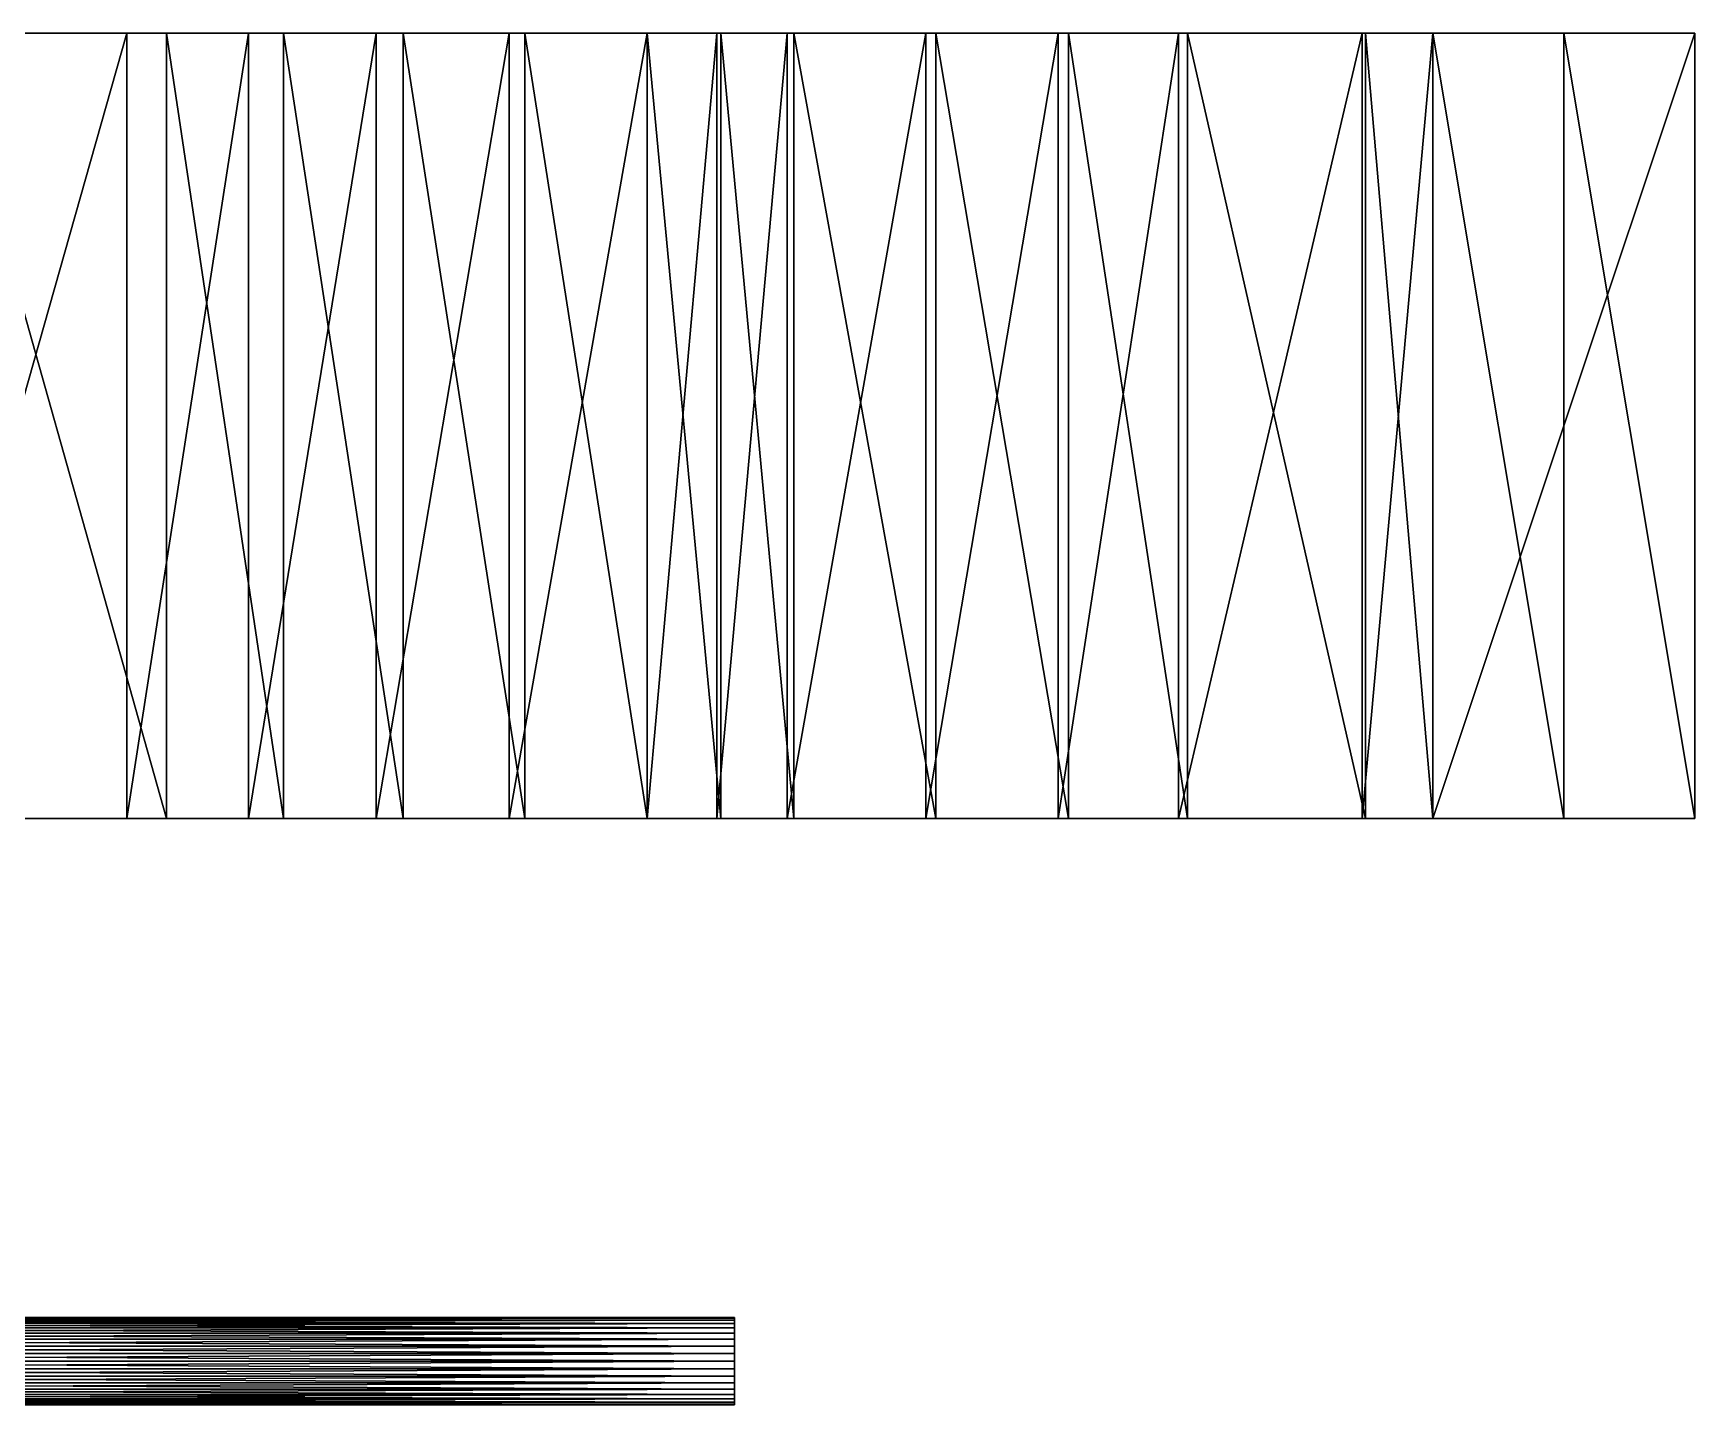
# Model space of a CAD drawing. Header units: metres. Extents: x -1.08 to 1.08, y -0.87 to 1.76.
# Drawn here: x 0.319 to 1.08, y 1.127 to 1.756 of the extents above; entities that cross this region are included whole.
import ezdxf

# ---------------------------------------------------------------- set-up
doc = ezdxf.new("R2010")
doc.units = ezdxf.units.M

msp = doc.modelspace()

# ---------------------------------------------------------------- linework, layer by layer
at = {"layer": 'Cylinder 6'}
for points in [[(0, 1.16737, -0.531), (0.64, 1.16706, -0.52753), (0, 1.16706, -0.52753)], [(0, 1.16737, -0.531), (0.64, 1.16737, -0.531), (0.64, 1.16706, -0.52753)], [(0, 1.16706, -0.53447), (0.64, 1.16737, -0.531), (0, 1.16737, -0.531)], [(0, 1.16706, -0.53447), (0.64, 1.16706, -0.53447), (0.64, 1.16737, -0.531)], [(0, 1.16706, -0.52753), (0.64, 1.16616, -0.52416), (0, 1.16616, -0.52416)], [(0, 1.16706, -0.52753), (0.64, 1.16706, -0.52753), (0.64, 1.16616, -0.52416)], [(0, 1.16616, -0.53784), (0.64, 1.16706, -0.53447), (0, 1.16706, -0.53447)], [(0, 1.16616, -0.53784), (0.64, 1.16616, -0.53784), (0.64, 1.16706, -0.53447)], [(0, 1.16616, -0.52416), (0.64, 1.16469, -0.521), (0, 1.16469, -0.521)], [(0, 1.16616, -0.52416), (0.64, 1.16616, -0.52416), (0.64, 1.16469, -0.521)], [(0, 1.16469, -0.541), (0.64, 1.16616, -0.53784), (0, 1.16616, -0.53784)], [(0, 1.16469, -0.541), (0.64, 1.16469, -0.541), (0.64, 1.16616, -0.53784)], [(0.64, 1.16737, -0.531), (0.64, 1.16706, -0.52753), (0.64, 1.16706, -0.52753)], [(0.64, 1.16737, -0.531), (0.64, 1.16737, -0.531), (0.64, 1.16706, -0.52753)], [(0.64, 1.16737, -0.531), (0.64, 1.14737, -0.531), (0.64, 1.16706, -0.52753)], [(0.64, 1.16737, -0.531), (0.64, 1.14737, -0.531), (0.64, 1.14737, -0.531)], [(0.64, 1.16706, -0.53447), (0.64, 1.16737, -0.531), (0.64, 1.16737, -0.531)], [(0.64, 1.16706, -0.53447), (0.64, 1.16706, -0.53447), (0.64, 1.16737, -0.531)], [(0.64, 1.16706, -0.53447), (0.64, 1.14737, -0.531), (0.64, 1.16737, -0.531)], [(0.64, 1.16706, -0.52753), (0.64, 1.16616, -0.52416), (0.64, 1.16616, -0.52416)], [(0.64, 1.16706, -0.52753), (0.64, 1.16706, -0.52753), (0.64, 1.16616, -0.52416)], [(0.64, 1.16706, -0.52753), (0.64, 1.14737, -0.531), (0.64, 1.16616, -0.52416)], [(0.64, 1.16706, -0.52753), (0.64, 1.14737, -0.531), (0.64, 1.14737, -0.531)], [(0.64, 1.16706, -0.53447), (0.64, 1.14737, -0.531), (0.64, 1.14737, -0.531)], [(0.64, 1.16616, -0.53784), (0.64, 1.16706, -0.53447), (0.64, 1.16706, -0.53447)], [(0.64, 1.16616, -0.53784), (0.64, 1.16616, -0.53784), (0.64, 1.16706, -0.53447)], [(0.64, 1.16616, -0.53784), (0.64, 1.14737, -0.531), (0.64, 1.16706, -0.53447)], [(0.64, 1.16616, -0.52416), (0.64, 1.16469, -0.521), (0.64, 1.16469, -0.521)], [(0.64, 1.16616, -0.52416), (0.64, 1.16616, -0.52416), (0.64, 1.16469, -0.521)], [(0.64, 1.16616, -0.52416), (0.64, 1.14737, -0.531), (0.64, 1.16469, -0.521)], [(0.64, 1.16616, -0.52416), (0.64, 1.14737, -0.531), (0.64, 1.14737, -0.531)], [(0.64, 1.16616, -0.53784), (0.64, 1.14737, -0.531), (0.64, 1.14737, -0.531)], [(0.64, 1.16469, -0.541), (0.64, 1.16616, -0.53784), (0.64, 1.16616, -0.53784)], [(0.64, 1.16469, -0.541), (0.64, 1.16469, -0.541), (0.64, 1.16616, -0.53784)], [(0.64, 1.16469, -0.541), (0.64, 1.14737, -0.531), (0.64, 1.16616, -0.53784)], [(0, 1.16469, -0.521), (0.64, 1.16269, -0.51814), (0, 1.16269, -0.51814)], [(0, 1.16469, -0.521), (0.64, 1.16469, -0.521), (0.64, 1.16269, -0.51814)], [(0, 1.16269, -0.54386), (0.64, 1.16469, -0.541), (0, 1.16469, -0.541)], [(0, 1.16269, -0.54386), (0.64, 1.16269, -0.54386), (0.64, 1.16469, -0.541)], [(0, 1.16269, -0.51814), (0.64, 1.16022, -0.51568), (0, 1.16022, -0.51568)], [(0, 1.16269, -0.51814), (0.64, 1.16269, -0.51814), (0.64, 1.16022, -0.51568)], [(0, 1.16022, -0.54632), (0.64, 1.16269, -0.54386), (0, 1.16269, -0.54386)], [(0, 1.16022, -0.54632), (0.64, 1.16022, -0.54632), (0.64, 1.16269, -0.54386)], [(0, 1.16022, -0.51568), (0.64, 1.15737, -0.51368), (0, 1.15737, -0.51368)], [(0, 1.16022, -0.51568), (0.64, 1.16022, -0.51568), (0.64, 1.15737, -0.51368)], [(0, 1.15737, -0.54832), (0.64, 1.16022, -0.54632), (0, 1.16022, -0.54632)], [(0, 1.15737, -0.54832), (0.64, 1.15737, -0.54832), (0.64, 1.16022, -0.54632)], [(0, 1.15737, -0.51368), (0.64, 1.15421, -0.51221), (0, 1.15421, -0.51221)], [(0, 1.15737, -0.51368), (0.64, 1.15737, -0.51368), (0.64, 1.15421, -0.51221)], [(0, 1.15421, -0.54979), (0.64, 1.15737, -0.54832), (0, 1.15737, -0.54832)], [(0, 1.15421, -0.54979), (0.64, 1.15421, -0.54979), (0.64, 1.15737, -0.54832)], [(0.64, 1.16469, -0.521), (0.64, 1.16269, -0.51814), (0.64, 1.16269, -0.51814)], [(0.64, 1.16469, -0.521), (0.64, 1.16469, -0.521), (0.64, 1.16269, -0.51814)], [(0.64, 1.16469, -0.521), (0.64, 1.14737, -0.531), (0.64, 1.16269, -0.51814)], [(0.64, 1.16469, -0.521), (0.64, 1.14737, -0.531), (0.64, 1.14737, -0.531)], [(0.64, 1.16469, -0.541), (0.64, 1.14737, -0.531), (0.64, 1.14737, -0.531)], [(0.64, 1.16269, -0.54386), (0.64, 1.16469, -0.541), (0.64, 1.16469, -0.541)], [(0.64, 1.16269, -0.54386), (0.64, 1.16269, -0.54386), (0.64, 1.16469, -0.541)], [(0.64, 1.16269, -0.54386), (0.64, 1.14737, -0.531), (0.64, 1.16469, -0.541)], [(0.64, 1.16269, -0.51814), (0.64, 1.16022, -0.51568), (0.64, 1.16022, -0.51568)], [(0.64, 1.16269, -0.51814), (0.64, 1.16269, -0.51814), (0.64, 1.16022, -0.51568)], [(0.64, 1.16269, -0.51814), (0.64, 1.14737, -0.531), (0.64, 1.16022, -0.51568)], [(0.64, 1.16269, -0.51814), (0.64, 1.14737, -0.531), (0.64, 1.14737, -0.531)], [(0.64, 1.16269, -0.54386), (0.64, 1.14737, -0.531), (0.64, 1.14737, -0.531)], [(0.64, 1.16022, -0.54632), (0.64, 1.16269, -0.54386), (0.64, 1.16269, -0.54386)], [(0.64, 1.16022, -0.54632), (0.64, 1.16022, -0.54632), (0.64, 1.16269, -0.54386)], [(0.64, 1.16022, -0.54632), (0.64, 1.14737, -0.531), (0.64, 1.16269, -0.54386)], [(0.64, 1.16022, -0.51568), (0.64, 1.15737, -0.51368), (0.64, 1.15737, -0.51368)], [(0.64, 1.16022, -0.51568), (0.64, 1.16022, -0.51568), (0.64, 1.15737, -0.51368)], [(0.64, 1.16022, -0.51568), (0.64, 1.14737, -0.531), (0.64, 1.15737, -0.51368)], [(0.64, 1.16022, -0.51568), (0.64, 1.14737, -0.531), (0.64, 1.14737, -0.531)], [(0.64, 1.16022, -0.54632), (0.64, 1.14737, -0.531), (0.64, 1.14737, -0.531)], [(0.64, 1.15737, -0.54832), (0.64, 1.16022, -0.54632), (0.64, 1.16022, -0.54632)], [(0.64, 1.15737, -0.54832), (0.64, 1.15737, -0.54832), (0.64, 1.16022, -0.54632)], [(0.64, 1.15737, -0.54832), (0.64, 1.14737, -0.531), (0.64, 1.16022, -0.54632)], [(0.64, 1.15737, -0.51368), (0.64, 1.15421, -0.51221), (0.64, 1.15421, -0.51221)], [(0.64, 1.15737, -0.51368), (0.64, 1.15737, -0.51368), (0.64, 1.15421, -0.51221)], [(0.64, 1.15737, -0.51368), (0.64, 1.14737, -0.531), (0.64, 1.15421, -0.51221)], [(0.64, 1.15737, -0.51368), (0.64, 1.14737, -0.531), (0.64, 1.14737, -0.531)], [(0.64, 1.15737, -0.54832), (0.64, 1.14737, -0.531), (0.64, 1.14737, -0.531)], [(0.64, 1.15421, -0.54979), (0.64, 1.15737, -0.54832), (0.64, 1.15737, -0.54832)], [(0.64, 1.15421, -0.54979), (0.64, 1.15421, -0.54979), (0.64, 1.15737, -0.54832)], [(0.64, 1.15421, -0.54979), (0.64, 1.14737, -0.531), (0.64, 1.15737, -0.54832)], [(0, 1.15421, -0.51221), (0.64, 1.15084, -0.5113), (0, 1.15084, -0.5113)], [(0, 1.15421, -0.51221), (0.64, 1.15421, -0.51221), (0.64, 1.15084, -0.5113)], [(0, 1.15084, -0.5507), (0.64, 1.15421, -0.54979), (0, 1.15421, -0.54979)], [(0, 1.15084, -0.5507), (0.64, 1.15084, -0.5507), (0.64, 1.15421, -0.54979)], [(0, 1.15084, -0.5113), (0.64, 1.14737, -0.511), (0, 1.14737, -0.511)], [(0, 1.15084, -0.5113), (0.64, 1.15084, -0.5113), (0.64, 1.14737, -0.511)], [(0, 1.14737, -0.551), (0.64, 1.15084, -0.5507), (0, 1.15084, -0.5507)], [(0, 1.14737, -0.551), (0.64, 1.14737, -0.551), (0.64, 1.15084, -0.5507)], [(0.64, 1.15421, -0.51221), (0.64, 1.15084, -0.5113), (0.64, 1.15084, -0.5113)], [(0.64, 1.15421, -0.51221), (0.64, 1.15421, -0.51221), (0.64, 1.15084, -0.5113)], [(0.64, 1.15421, -0.51221), (0.64, 1.14737, -0.531), (0.64, 1.15084, -0.5113)], [(0.64, 1.15421, -0.51221), (0.64, 1.14737, -0.531), (0.64, 1.14737, -0.531)], [(0.64, 1.15421, -0.54979), (0.64, 1.14737, -0.531), (0.64, 1.14737, -0.531)], [(0.64, 1.15084, -0.5507), (0.64, 1.15421, -0.54979), (0.64, 1.15421, -0.54979)], [(0.64, 1.15084, -0.5507), (0.64, 1.15084, -0.5507), (0.64, 1.15421, -0.54979)], [(0.64, 1.15084, -0.5507), (0.64, 1.14737, -0.531), (0.64, 1.15421, -0.54979)], [(0.64, 1.15084, -0.5113), (0.64, 1.14737, -0.511), (0.64, 1.14737, -0.511)], [(0.64, 1.15084, -0.5113), (0.64, 1.15084, -0.5113), (0.64, 1.14737, -0.511)], [(0.64, 1.15084, -0.5113), (0.64, 1.14737, -0.531), (0.64, 1.14737, -0.511)], [(0.64, 1.15084, -0.5113), (0.64, 1.14737, -0.531), (0.64, 1.14737, -0.531)], [(0.64, 1.15084, -0.5507), (0.64, 1.14737, -0.531), (0.64, 1.14737, -0.531)], [(0.64, 1.14737, -0.551), (0.64, 1.15084, -0.5507), (0.64, 1.15084, -0.5507)], [(0.64, 1.14737, -0.551), (0.64, 1.14737, -0.551), (0.64, 1.15084, -0.5507)], [(0.64, 1.14737, -0.551), (0.64, 1.14737, -0.531), (0.64, 1.15084, -0.5507)], [(0, 1.1439, -0.5507), (0.64, 1.14737, -0.551), (0, 1.14737, -0.551)], [(0, 1.1439, -0.5507), (0.64, 1.1439, -0.5507), (0.64, 1.14737, -0.551)], [(0, 1.14737, -0.511), (0.64, 1.1439, -0.5113), (0, 1.1439, -0.5113)], [(0, 1.14737, -0.511), (0.64, 1.14737, -0.511), (0.64, 1.1439, -0.5113)], [(0, 1.14053, -0.54979), (0.64, 1.1439, -0.5507), (0, 1.1439, -0.5507)], [(0, 1.14053, -0.54979), (0.64, 1.14053, -0.54979), (0.64, 1.1439, -0.5507)], [(0, 1.1439, -0.5113), (0.64, 1.14053, -0.51221), (0, 1.14053, -0.51221)], [(0, 1.1439, -0.5113), (0.64, 1.1439, -0.5113), (0.64, 1.14053, -0.51221)], [(0.64, 1.1439, -0.5507), (0.64, 1.14737, -0.551), (0.64, 1.14737, -0.551)], [(0.64, 1.1439, -0.5507), (0.64, 1.1439, -0.5507), (0.64, 1.14737, -0.551)], [(0.64, 1.1439, -0.5507), (0.64, 1.14737, -0.531), (0.64, 1.14737, -0.551)], [(0.64, 1.1439, -0.5507), (0.64, 1.14737, -0.531), (0.64, 1.14737, -0.531)], [(0.64, 1.14053, -0.54979), (0.64, 1.14737, -0.531), (0.64, 1.1439, -0.5507)], [(0.64, 1.14053, -0.54979), (0.64, 1.14737, -0.531), (0.64, 1.14737, -0.531)], [(0.64, 1.13737, -0.54832), (0.64, 1.14737, -0.531), (0.64, 1.14053, -0.54979)], [(0.64, 1.13737, -0.54832), (0.64, 1.14737, -0.531), (0.64, 1.14737, -0.531)], [(0.64, 1.13451, -0.54632), (0.64, 1.14737, -0.531), (0.64, 1.13737, -0.54832)], [(0.64, 1.13451, -0.54632), (0.64, 1.14737, -0.531), (0.64, 1.14737, -0.531)], [(0.64, 1.13205, -0.54386), (0.64, 1.14737, -0.531), (0.64, 1.13451, -0.54632)], [(0.64, 1.13205, -0.54386), (0.64, 1.14737, -0.531), (0.64, 1.14737, -0.531)], [(0.64, 1.13005, -0.541), (0.64, 1.14737, -0.531), (0.64, 1.13205, -0.54386)], [(0.64, 1.13005, -0.541), (0.64, 1.14737, -0.531), (0.64, 1.14737, -0.531)], [(0.64, 1.12857, -0.53784), (0.64, 1.14737, -0.531), (0.64, 1.13005, -0.541)], [(0.64, 1.12857, -0.53784), (0.64, 1.14737, -0.531), (0.64, 1.14737, -0.531)], [(0.64, 1.12767, -0.53447), (0.64, 1.14737, -0.531), (0.64, 1.12857, -0.53784)], [(0.64, 1.12767, -0.53447), (0.64, 1.14737, -0.531), (0.64, 1.14737, -0.531)], [(0.64, 1.12737, -0.531), (0.64, 1.14737, -0.531), (0.64, 1.12767, -0.53447)], [(0.64, 1.12737, -0.531), (0.64, 1.14737, -0.531), (0.64, 1.14737, -0.531)], [(0.64, 1.12767, -0.52753), (0.64, 1.14737, -0.531), (0.64, 1.12737, -0.531)], [(0.64, 1.12767, -0.52753), (0.64, 1.14737, -0.531), (0.64, 1.14737, -0.531)], [(0.64, 1.12857, -0.52416), (0.64, 1.14737, -0.531), (0.64, 1.12767, -0.52753)], [(0.64, 1.12857, -0.52416), (0.64, 1.14737, -0.531), (0.64, 1.14737, -0.531)], [(0.64, 1.13005, -0.521), (0.64, 1.14737, -0.531), (0.64, 1.12857, -0.52416)], [(0.64, 1.13005, -0.521), (0.64, 1.14737, -0.531), (0.64, 1.14737, -0.531)], [(0.64, 1.13205, -0.51814), (0.64, 1.14737, -0.531), (0.64, 1.13005, -0.521)], [(0.64, 1.13205, -0.51814), (0.64, 1.14737, -0.531), (0.64, 1.14737, -0.531)], [(0.64, 1.13451, -0.51568), (0.64, 1.14737, -0.531), (0.64, 1.13205, -0.51814)], [(0.64, 1.13451, -0.51568), (0.64, 1.14737, -0.531), (0.64, 1.14737, -0.531)], [(0.64, 1.13737, -0.51368), (0.64, 1.14737, -0.531), (0.64, 1.13451, -0.51568)], [(0.64, 1.13737, -0.51368), (0.64, 1.14737, -0.531), (0.64, 1.14737, -0.531)], [(0.64, 1.14053, -0.51221), (0.64, 1.14737, -0.531), (0.64, 1.13737, -0.51368)], [(0.64, 1.14053, -0.51221), (0.64, 1.14737, -0.531), (0.64, 1.14737, -0.531)], [(0.64, 1.1439, -0.5113), (0.64, 1.14737, -0.531), (0.64, 1.14053, -0.51221)], [(0.64, 1.1439, -0.5113), (0.64, 1.14737, -0.531), (0.64, 1.14737, -0.531)], [(0.64, 1.14737, -0.511), (0.64, 1.1439, -0.5113), (0.64, 1.1439, -0.5113)], [(0.64, 1.14737, -0.511), (0.64, 1.14737, -0.511), (0.64, 1.1439, -0.5113)], [(0.64, 1.14737, -0.511), (0.64, 1.14737, -0.531), (0.64, 1.1439, -0.5113)], [(0.64, 1.14737, -0.511), (0.64, 1.14737, -0.531), (0.64, 1.14737, -0.531)], [(0.64, 1.14737, -0.551), (0.64, 1.14737, -0.531), (0.64, 1.14737, -0.531)], [(0.64, 1.14053, -0.54979), (0.64, 1.1439, -0.5507), (0.64, 1.1439, -0.5507)], [(0.64, 1.14053, -0.54979), (0.64, 1.14053, -0.54979), (0.64, 1.1439, -0.5507)], [(0.64, 1.1439, -0.5113), (0.64, 1.14053, -0.51221), (0.64, 1.14053, -0.51221)], [(0.64, 1.1439, -0.5113), (0.64, 1.1439, -0.5113), (0.64, 1.14053, -0.51221)], [(0, 1.13737, -0.54832), (0.64, 1.14053, -0.54979), (0, 1.14053, -0.54979)], [(0, 1.13737, -0.54832), (0.64, 1.13737, -0.54832), (0.64, 1.14053, -0.54979)], [(0, 1.14053, -0.51221), (0.64, 1.13737, -0.51368), (0, 1.13737, -0.51368)], [(0, 1.14053, -0.51221), (0.64, 1.14053, -0.51221), (0.64, 1.13737, -0.51368)], [(0, 1.13451, -0.54632), (0.64, 1.13737, -0.54832), (0, 1.13737, -0.54832)], [(0, 1.13451, -0.54632), (0.64, 1.13451, -0.54632), (0.64, 1.13737, -0.54832)], [(0, 1.13737, -0.51368), (0.64, 1.13451, -0.51568), (0, 1.13451, -0.51568)], [(0, 1.13737, -0.51368), (0.64, 1.13737, -0.51368), (0.64, 1.13451, -0.51568)], [(0, 1.13205, -0.54386), (0.64, 1.13451, -0.54632), (0, 1.13451, -0.54632)], [(0, 1.13205, -0.54386), (0.64, 1.13205, -0.54386), (0.64, 1.13451, -0.54632)], [(0, 1.13451, -0.51568), (0.64, 1.13205, -0.51814), (0, 1.13205, -0.51814)], [(0, 1.13451, -0.51568), (0.64, 1.13451, -0.51568), (0.64, 1.13205, -0.51814)], [(0.64, 1.13737, -0.54832), (0.64, 1.14053, -0.54979), (0.64, 1.14053, -0.54979)], [(0.64, 1.13737, -0.54832), (0.64, 1.13737, -0.54832), (0.64, 1.14053, -0.54979)], [(0.64, 1.14053, -0.51221), (0.64, 1.13737, -0.51368), (0.64, 1.13737, -0.51368)], [(0.64, 1.14053, -0.51221), (0.64, 1.14053, -0.51221), (0.64, 1.13737, -0.51368)], [(0.64, 1.13451, -0.54632), (0.64, 1.13737, -0.54832), (0.64, 1.13737, -0.54832)], [(0.64, 1.13451, -0.54632), (0.64, 1.13451, -0.54632), (0.64, 1.13737, -0.54832)], [(0.64, 1.13737, -0.51368), (0.64, 1.13451, -0.51568), (0.64, 1.13451, -0.51568)], [(0.64, 1.13737, -0.51368), (0.64, 1.13737, -0.51368), (0.64, 1.13451, -0.51568)], [(0.64, 1.13205, -0.54386), (0.64, 1.13451, -0.54632), (0.64, 1.13451, -0.54632)], [(0.64, 1.13205, -0.54386), (0.64, 1.13205, -0.54386), (0.64, 1.13451, -0.54632)], [(0.64, 1.13451, -0.51568), (0.64, 1.13205, -0.51814), (0.64, 1.13205, -0.51814)], [(0.64, 1.13451, -0.51568), (0.64, 1.13451, -0.51568), (0.64, 1.13205, -0.51814)], [(0, 1.13005, -0.541), (0.64, 1.13205, -0.54386), (0, 1.13205, -0.54386)], [(0, 1.13005, -0.541), (0.64, 1.13005, -0.541), (0.64, 1.13205, -0.54386)], [(0, 1.13205, -0.51814), (0.64, 1.13005, -0.521), (0, 1.13005, -0.521)], [(0, 1.13205, -0.51814), (0.64, 1.13205, -0.51814), (0.64, 1.13005, -0.521)], [(0, 1.12857, -0.53784), (0.64, 1.13005, -0.541), (0, 1.13005, -0.541)], [(0, 1.12857, -0.53784), (0.64, 1.12857, -0.53784), (0.64, 1.13005, -0.541)], [(0, 1.13005, -0.521), (0.64, 1.12857, -0.52416), (0, 1.12857, -0.52416)], [(0, 1.13005, -0.521), (0.64, 1.13005, -0.521), (0.64, 1.12857, -0.52416)], [(0, 1.12767, -0.53447), (0.64, 1.12857, -0.53784), (0, 1.12857, -0.53784)], [(0, 1.12767, -0.53447), (0.64, 1.12767, -0.53447), (0.64, 1.12857, -0.53784)], [(0, 1.12857, -0.52416), (0.64, 1.12767, -0.52753), (0, 1.12767, -0.52753)], [(0, 1.12857, -0.52416), (0.64, 1.12857, -0.52416), (0.64, 1.12767, -0.52753)], [(0, 1.12737, -0.531), (0.64, 1.12767, -0.53447), (0, 1.12767, -0.53447)], [(0, 1.12737, -0.531), (0.64, 1.12737, -0.531), (0.64, 1.12767, -0.53447)], [(0, 1.12767, -0.52753), (0.64, 1.12737, -0.531), (0, 1.12737, -0.531)], [(0, 1.12767, -0.52753), (0.64, 1.12767, -0.52753), (0.64, 1.12737, -0.531)], [(0.64, 1.13005, -0.541), (0.64, 1.13205, -0.54386), (0.64, 1.13205, -0.54386)], [(0.64, 1.13005, -0.541), (0.64, 1.13005, -0.541), (0.64, 1.13205, -0.54386)], [(0.64, 1.13205, -0.51814), (0.64, 1.13005, -0.521), (0.64, 1.13005, -0.521)], [(0.64, 1.13205, -0.51814), (0.64, 1.13205, -0.51814), (0.64, 1.13005, -0.521)], [(0.64, 1.12857, -0.53784), (0.64, 1.13005, -0.541), (0.64, 1.13005, -0.541)], [(0.64, 1.12857, -0.53784), (0.64, 1.12857, -0.53784), (0.64, 1.13005, -0.541)], [(0.64, 1.13005, -0.521), (0.64, 1.12857, -0.52416), (0.64, 1.12857, -0.52416)], [(0.64, 1.13005, -0.521), (0.64, 1.13005, -0.521), (0.64, 1.12857, -0.52416)], [(0.64, 1.12767, -0.53447), (0.64, 1.12857, -0.53784), (0.64, 1.12857, -0.53784)], [(0.64, 1.12767, -0.53447), (0.64, 1.12767, -0.53447), (0.64, 1.12857, -0.53784)], [(0.64, 1.12857, -0.52416), (0.64, 1.12767, -0.52753), (0.64, 1.12767, -0.52753)], [(0.64, 1.12857, -0.52416), (0.64, 1.12857, -0.52416), (0.64, 1.12767, -0.52753)], [(0.64, 1.12737, -0.531), (0.64, 1.12767, -0.53447), (0.64, 1.12767, -0.53447)], [(0.64, 1.12737, -0.531), (0.64, 1.12737, -0.531), (0.64, 1.12767, -0.53447)], [(0.64, 1.12767, -0.52753), (0.64, 1.12737, -0.531), (0.64, 1.12737, -0.531)], [(0.64, 1.12767, -0.52753), (0.64, 1.12767, -0.52753), (0.64, 1.12737, -0.531)]]:
    msp.add_3dface(points, dxfattribs=at)
at = {"layer": 'Prism'}
for points in [[(0.25946, 1.39601, -0.17991), (0.36158, 1.75601, -0.09551), (0.36158, 1.39601, -0.09551)], [(0.25946, 1.39601, -0.17991), (0.25946, 1.75601, -0.17991), (0.36158, 1.75601, -0.09551)], [(0.37969, 1.75601, -0.12553), (0.25946, 1.75601, -0.17991), (0.27832, 1.75601, -0.20961)], [(0.36158, 1.75601, -0.09551), (0.25946, 1.75601, -0.17991), (0.37969, 1.75601, -0.12553)], [(0.37969, 1.39601, -0.12553), (0.27832, 1.75601, -0.20961), (0.27832, 1.39601, -0.20961)], [(0.37969, 1.39601, -0.12553), (0.37969, 1.75601, -0.12553), (0.27832, 1.75601, -0.20961)], [(0.36158, 1.39601, -0.09551), (0.41729, 1.75601, -0.06104), (0.41729, 1.39601, -0.06104)], [(0.36158, 1.39601, -0.09551), (0.36158, 1.75601, -0.09551), (0.41729, 1.75601, -0.06104)], [(0.43323, 1.75601, -0.09195), (0.41729, 1.75601, -0.06104), (0.36158, 1.75601, -0.09551)], [(0.43323, 1.75601, -0.09195), (0.36158, 1.75601, -0.09551), (0.37969, 1.75601, -0.12553)], [(0.43323, 1.39601, -0.09195), (0.37969, 1.75601, -0.12553), (0.37969, 1.39601, -0.12553)], [(0.43323, 1.39601, -0.09195), (0.43323, 1.75601, -0.09195), (0.37969, 1.75601, -0.12553)], [(0.41729, 1.39601, -0.06104), (0.47576, 1.75601, -0.03365), (0.47576, 1.39601, -0.03365)], [(0.41729, 1.39601, -0.06104), (0.41729, 1.75601, -0.06104), (0.47576, 1.75601, -0.03365)], [(0.41729, 1.75601, -0.06104), (0.43323, 1.75601, -0.09195), (0.48809, 1.75601, -0.06606)], [(0.47576, 1.75601, -0.03365), (0.41729, 1.75601, -0.06104), (0.48809, 1.75601, -0.06606)], [(0.48809, 1.39601, -0.06606), (0.43323, 1.75601, -0.09195), (0.43323, 1.39601, -0.09195)], [(0.48809, 1.39601, -0.06606), (0.48809, 1.75601, -0.06606), (0.43323, 1.75601, -0.09195)], [(0.47576, 1.39601, -0.03365), (0.53675, 1.75601, -0.01482), (0.53675, 1.39601, -0.01482)], [(0.47576, 1.39601, -0.03365), (0.47576, 1.75601, -0.03365), (0.53675, 1.75601, -0.01482)], [(0.53675, 1.75601, -0.01482), (0.47576, 1.75601, -0.03365), (0.54382, 1.75601, -0.0494)], [(0.48809, 1.75601, -0.06606), (0.54382, 1.75601, -0.0494), (0.47576, 1.75601, -0.03365)], [(0.54382, 1.39601, -0.0494), (0.48809, 1.75601, -0.06606), (0.48809, 1.39601, -0.06606)], [(0.54382, 1.39601, -0.0494), (0.54382, 1.75601, -0.0494), (0.48809, 1.75601, -0.06606)], [(0.53675, 1.39601, -0.01482), (0.6, 1.75601, -0.006), (0.6, 1.39601, -0.006)], [(0.53675, 1.39601, -0.01482), (0.53675, 1.75601, -0.01482), (0.6, 1.75601, -0.006)], [(0.53675, 1.75601, -0.01482), (0.6, 1.75601, -0.0435), (0.6, 1.75601, -0.006)], [(0.6, 1.75601, -0.0435), (0.53675, 1.75601, -0.01482), (0.54382, 1.75601, -0.0494)], [(0.6, 1.39601, -0.0435), (0.54382, 1.75601, -0.0494), (0.54382, 1.39601, -0.0494)], [(0.6, 1.39601, -0.0435), (0.6, 1.75601, -0.0435), (0.54382, 1.75601, -0.0494)], [(0.63371, 1.39601, -0.04603), (0.6, 1.75601, -0.0435), (0.6, 1.39601, -0.0435)], [(0.63371, 1.39601, -0.04603), (0.63371, 1.75601, -0.04603), (0.6, 1.75601, -0.0435)], [(0.6, 1.39601, -0.006), (0.63191, 1.75601, -0.00709), (0.63191, 1.39601, -0.00709)], [(0.6, 1.39601, -0.006), (0.6, 1.75601, -0.006), (0.63191, 1.75601, -0.00709)], [(0.6, 1.75601, -0.0435), (0.63371, 1.75601, -0.04603), (0.63191, 1.75601, -0.00709)], [(0.63191, 1.75601, -0.00709), (0.6, 1.75601, -0.006), (0.6, 1.75601, -0.0435)], [(0.63191, 1.39601, -0.00709), (0.66403, 1.75601, -0.01316), (0.66403, 1.39601, -0.01316)], [(0.63191, 1.39601, -0.00709), (0.63191, 1.75601, -0.00709), (0.66403, 1.75601, -0.01316)], [(0.63191, 1.75601, -0.00709), (0.63371, 1.75601, -0.04603), (0.66403, 1.75601, -0.01316)], [(0.66715, 1.39601, -0.05317), (0.63371, 1.75601, -0.04603), (0.63371, 1.39601, -0.04603)], [(0.66715, 1.39601, -0.05317), (0.66715, 1.75601, -0.05317), (0.63371, 1.75601, -0.04603)], [(0.66715, 1.75601, -0.05317), (0.66403, 1.75601, -0.01316), (0.63371, 1.75601, -0.04603)], [(0.66403, 1.39601, -0.01316), (0.7276, 1.75601, -0.03747), (0.7276, 1.39601, -0.03747)], [(0.66403, 1.39601, -0.01316), (0.66403, 1.75601, -0.01316), (0.7276, 1.75601, -0.03747)], [(0.66403, 1.75601, -0.01316), (0.66715, 1.75601, -0.05317), (0.7276, 1.75601, -0.03747)], [(0.73219, 1.39601, -0.07866), (0.66715, 1.75601, -0.05317), (0.66715, 1.39601, -0.05317)], [(0.73219, 1.39601, -0.07866), (0.73219, 1.75601, -0.07866), (0.66715, 1.75601, -0.05317)], [(0.73219, 1.75601, -0.07866), (0.7276, 1.75601, -0.03747), (0.66715, 1.75601, -0.05317)], [(0.7276, 1.39601, -0.03747), (0.78823, 1.75601, -0.07335), (0.78823, 1.39601, -0.07335)], [(0.7276, 1.39601, -0.03747), (0.7276, 1.75601, -0.03747), (0.78823, 1.75601, -0.07335)], [(0.7276, 1.75601, -0.03747), (0.73219, 1.75601, -0.07866), (0.78823, 1.75601, -0.07335)], [(0.79301, 1.39601, -0.11469), (0.73219, 1.75601, -0.07866), (0.73219, 1.39601, -0.07866)], [(0.79301, 1.39601, -0.11469), (0.79301, 1.75601, -0.11469), (0.73219, 1.75601, -0.07866)], [(0.79301, 1.75601, -0.11469), (0.78823, 1.75601, -0.07335), (0.73219, 1.75601, -0.07866)], [(0.78823, 1.39601, -0.07335), (0.84342, 1.75601, -0.11522), (0.84342, 1.39601, -0.11522)], [(0.78823, 1.39601, -0.07335), (0.78823, 1.75601, -0.07335), (0.84342, 1.75601, -0.11522)], [(0.78823, 1.75601, -0.07335), (0.79301, 1.75601, -0.11469), (0.84342, 1.75601, -0.11522)], [(0.8475, 1.39601, -0.156), (0.79301, 1.75601, -0.11469), (0.79301, 1.39601, -0.11469)], [(0.8475, 1.39601, -0.156), (0.8475, 1.75601, -0.156), (0.79301, 1.75601, -0.11469)], [(0.8475, 1.75601, -0.156), (0.84342, 1.75601, -0.11522), (0.79301, 1.75601, -0.11469)], [(0.84342, 1.39601, -0.11522), (0.92753, 1.75601, -0.19461), (0.92753, 1.39601, -0.19461)], [(0.84342, 1.39601, -0.11522), (0.84342, 1.75601, -0.11522), (0.92753, 1.75601, -0.19461)], [(0.84342, 1.75601, -0.11522), (0.8475, 1.75601, -0.156), (0.92753, 1.75601, -0.19461)], [(0.92906, 1.39601, -0.23334), (0.8475, 1.75601, -0.156), (0.8475, 1.39601, -0.156)], [(0.92906, 1.39601, -0.23334), (0.92906, 1.75601, -0.23334), (0.8475, 1.75601, -0.156)], [(0.8475, 1.75601, -0.156), (0.92906, 1.75601, -0.23334), (0.92753, 1.75601, -0.19461)], [(0.92753, 1.39601, -0.19461), (0.96, 1.75601, -0.231), (0.96, 1.39601, -0.231)], [(0.92753, 1.39601, -0.19461), (0.92753, 1.75601, -0.19461), (0.96, 1.75601, -0.231)], [(0.92753, 1.75601, -0.19461), (0.92906, 1.75601, -0.23334), (0.96, 1.75601, -0.231)], [(0.96, 1.39601, -0.2685), (0.92906, 1.75601, -0.23334), (0.92906, 1.39601, -0.23334)], [(0.96, 1.39601, -0.2685), (0.96, 1.75601, -0.2685), (0.92906, 1.75601, -0.23334)], [(0.92906, 1.75601, -0.23334), (0.96, 1.75601, -0.2685), (0.96, 1.75601, -0.231)], [(1.02, 1.39601, -0.3435), (0.96, 1.75601, -0.2685), (0.96, 1.39601, -0.2685)], [(1.02, 1.39601, -0.3435), (1.02, 1.75601, -0.3435), (0.96, 1.75601, -0.2685)], [(0.96, 1.39601, -0.231), (1.08, 1.75601, -0.2685), (1.08, 1.39601, -0.2685)], [(0.96, 1.39601, -0.231), (0.96, 1.75601, -0.231), (1.08, 1.75601, -0.2685)], [(0.96, 1.75601, -0.2685), (1.02, 1.75601, -0.3435), (1.08, 1.75601, -0.2685)], [(0.96, 1.75601, -0.231), (0.96, 1.75601, -0.2685), (1.08, 1.75601, -0.2685)], [(1.08, 1.39601, -0.2685), (1.02, 1.75601, -0.3435), (1.02, 1.39601, -0.3435)], [(1.08, 1.39601, -0.2685), (1.08, 1.75601, -0.2685), (1.02, 1.75601, -0.3435)], [(0.25946, 1.39601, -0.17991), (0.37969, 1.39601, -0.12553), (0.27832, 1.39601, -0.20961)], [(0.36158, 1.39601, -0.09551), (0.37969, 1.39601, -0.12553), (0.25946, 1.39601, -0.17991)], [(0.43323, 1.39601, -0.09195), (0.36158, 1.39601, -0.09551), (0.41729, 1.39601, -0.06104)], [(0.36158, 1.39601, -0.09551), (0.43323, 1.39601, -0.09195), (0.37969, 1.39601, -0.12553)], [(0.41729, 1.39601, -0.06104), (0.48809, 1.39601, -0.06606), (0.43323, 1.39601, -0.09195)], [(0.47576, 1.39601, -0.03365), (0.48809, 1.39601, -0.06606), (0.41729, 1.39601, -0.06104)], [(0.54382, 1.39601, -0.0494), (0.47576, 1.39601, -0.03365), (0.53675, 1.39601, -0.01482)], [(0.54382, 1.39601, -0.0494), (0.48809, 1.39601, -0.06606), (0.47576, 1.39601, -0.03365)], [(0.53675, 1.39601, -0.01482), (0.6, 1.39601, -0.006), (0.6, 1.39601, -0.0435)], [(0.54382, 1.39601, -0.0494), (0.53675, 1.39601, -0.01482), (0.6, 1.39601, -0.0435)], [(0.63191, 1.39601, -0.00709), (0.6, 1.39601, -0.0435), (0.6, 1.39601, -0.006)], [(0.6, 1.39601, -0.0435), (0.63191, 1.39601, -0.00709), (0.63371, 1.39601, -0.04603)], [(0.66403, 1.39601, -0.01316), (0.63371, 1.39601, -0.04603), (0.63191, 1.39601, -0.00709)], [(0.63371, 1.39601, -0.04603), (0.66403, 1.39601, -0.01316), (0.66715, 1.39601, -0.05317)], [(0.7276, 1.39601, -0.03747), (0.66715, 1.39601, -0.05317), (0.66403, 1.39601, -0.01316)], [(0.73219, 1.39601, -0.07866), (0.66715, 1.39601, -0.05317), (0.7276, 1.39601, -0.03747)], [(0.7276, 1.39601, -0.03747), (0.78823, 1.39601, -0.07335), (0.73219, 1.39601, -0.07866)], [(0.79301, 1.39601, -0.11469), (0.73219, 1.39601, -0.07866), (0.78823, 1.39601, -0.07335)], [(0.78823, 1.39601, -0.07335), (0.84342, 1.39601, -0.11522), (0.79301, 1.39601, -0.11469)], [(0.8475, 1.39601, -0.156), (0.79301, 1.39601, -0.11469), (0.84342, 1.39601, -0.11522)], [(0.84342, 1.39601, -0.11522), (0.92753, 1.39601, -0.19461), (0.8475, 1.39601, -0.156)], [(0.8475, 1.39601, -0.156), (0.92753, 1.39601, -0.19461), (0.92906, 1.39601, -0.23334)], [(0.92906, 1.39601, -0.23334), (0.92753, 1.39601, -0.19461), (0.96, 1.39601, -0.231)], [(0.96, 1.39601, -0.2685), (0.92906, 1.39601, -0.23334), (0.96, 1.39601, -0.231)], [(0.96, 1.39601, -0.2685), (1.08, 1.39601, -0.2685), (1.02, 1.39601, -0.3435)], [(1.08, 1.39601, -0.2685), (0.96, 1.39601, -0.2685), (0.96, 1.39601, -0.231)]]:
    msp.add_3dface(points, dxfattribs=at)

doc.saveas('drawing.dxf')
